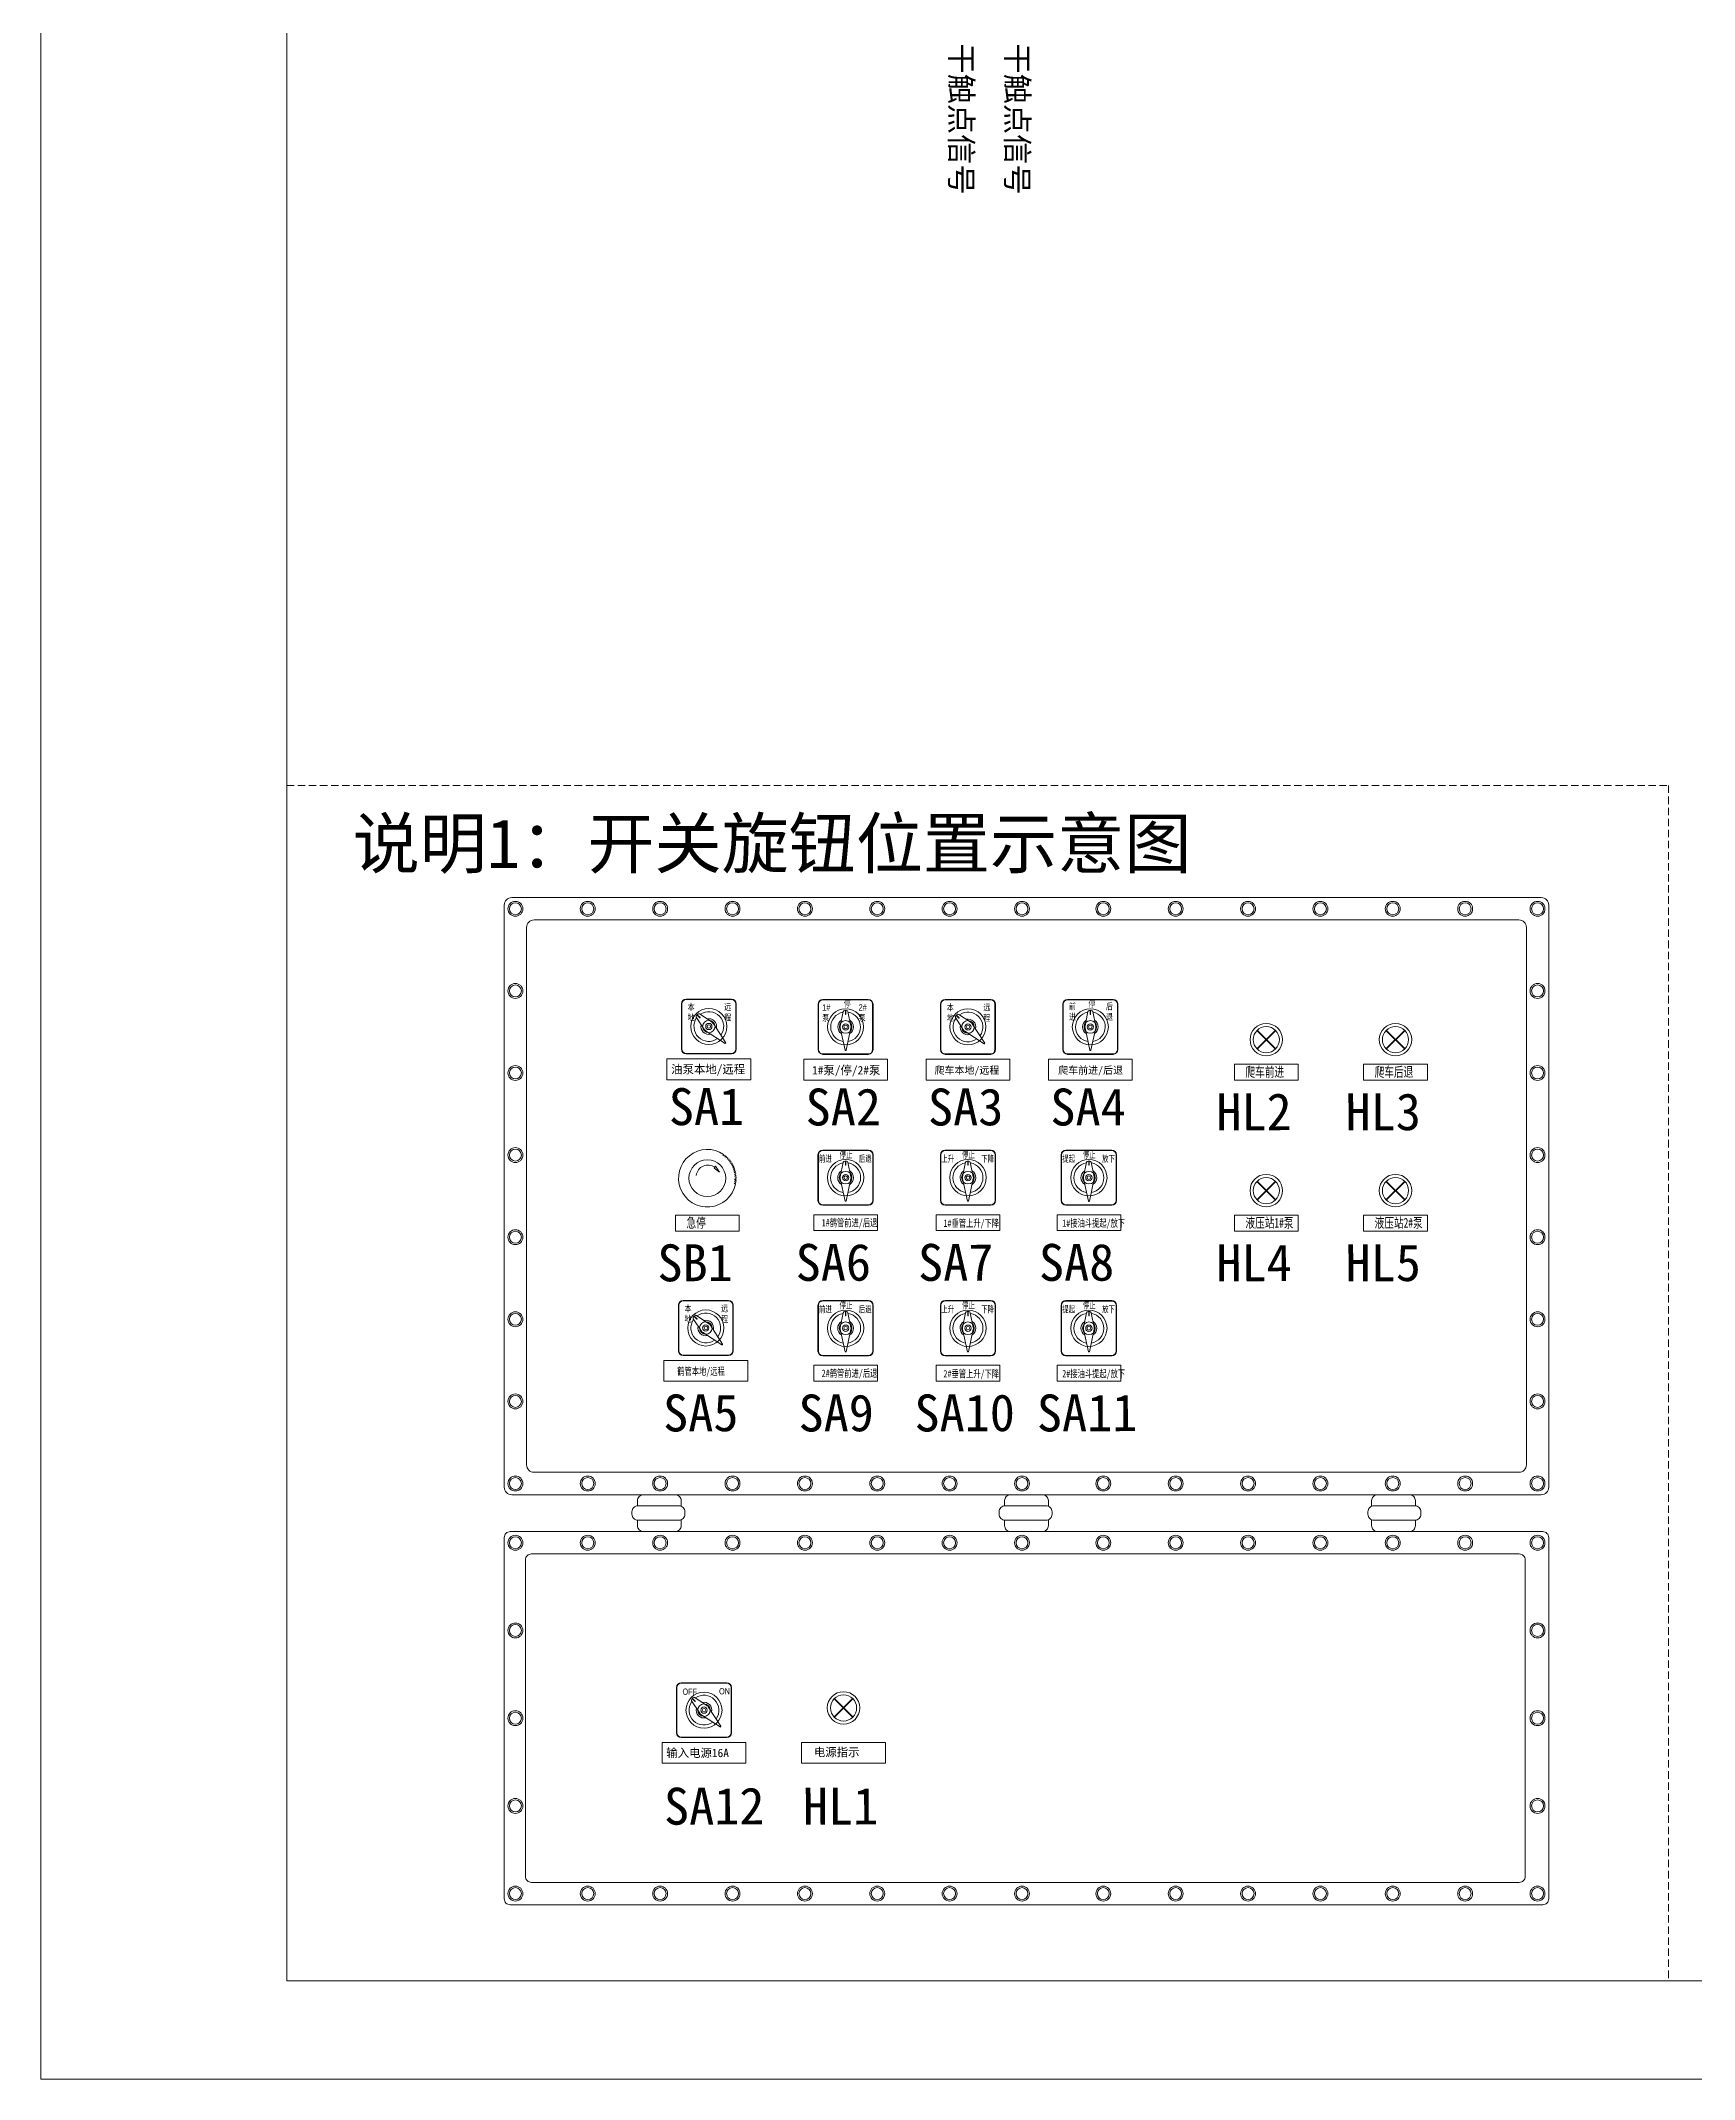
# Model space of a CAD drawing. Header units: millimetres. Extents: x 32721 to 72822, y 57624 to 123188.
# Drawn here: x 42543 to 43663, y 57624 to 59004 of the extents above; entities that cross this region are included whole.
import ezdxf

# ---------------------------------------------------------------- set-up
doc = ezdxf.new("R2010")
doc.units = ezdxf.units.MM
doc.header["$LTSCALE"] = 10
doc.linetypes.add('DASHED', pattern=[0.75, 0.5, -0.25])
doc.layers.get('0').update_dxf_attribs({"lineweight": 18})
for name, color, linetype, lineweight in [('1轮廓实线层', 7, 'Continuous', 18), ('2细线层', 4, 'Continuous', 18), ('图框层', 7, 'Continuous', 18)]:
    doc.layers.add(name, color=color, linetype=linetype, lineweight=lineweight)
doc.styles.add('FS', font='')
doc.styles.add('PC_TEXTSTYLE', font='', dxfattribs={"width": 0.8})
doc.styles.add('宋体', font='')
doc.styles.add('样式 1', font='SIMYOU.TTF', dxfattribs={"width": 0.75})
doc.styles.add('长仿宋', font='', dxfattribs={"width": 0.7})
doc.styles.get('FS').set_extended_font_data('宋体')
doc.styles.get('PC_TEXTSTYLE').set_extended_font_data('幼圆')
doc.styles.get('宋体').set_extended_font_data('宋体')
doc.styles.get('长仿宋').set_extended_font_data('宋体')

# ---------------------------------------------------------------- blocks, each defined once
blk = doc.blocks.new('本地远程')
for p, q in [((-35, 29), (-35, -29)), ((-34.5, -29), (-34.5, 29)), ((29, 35), (-29, 35)), ((-29, 34.5), (29, 34.5)), ((34.5, 29), (34.5, -29)), ((35, -29), (35, 29)), ((-5.5, -4.1), (-16, 11.8)), ((-14.1, 15.6), (-15.6, 14.1)), ((-15, 14.7), (-11.5, 11.1)), ((-14.7, 15), (-11.1, 11.5)), ((-11.8, 16), (4.1, 5.5)), ((21.5, -20.7), (5.5, 4.1)), ((-4.1, -5.5), (20.7, -21.5)), ((20.9, -21.5), (21.5, -20.9)), ((29, -34.5), (-29, -34.5)), ((-29, -35), (29, -35))]:
    blk.add_line(p, q)
for radius in [23, 8, 4, 2.25]:
    blk.add_circle((0, 0), radius)
for centre, radius, start, end in [((-29, 29), 6, 90, 180), ((-29, 29), 5.5, 90, 180), ((29, 29), 6, 0, 90), ((29, 29), 5.5, 360, 90), ((0, 0), 19, 144.8684, 305.9981), ((-14.2, 12.7), 2, 135, 206.5651), ((-12.7, 14.2), 2, 63.4349, 135), ((-11.3, 11.3), 0.25, 225, 45), ((0, 0), 19, 324.0019, 125.1316), ((0, 0), 10, 166.6435, 283.8145), ((0, 0), 10, 346.1855, 103.3565), ((1.3, 1.3), 5, 32.9777, 56.6397), ((-1.3, -1.3), 5, 213.3603, 237.0223), ((20.8, -21.3), 0.2, 237.1169, 315), ((21.3, -20.8), 0.2, 315, 32.8831), ((-29, -29), 6, 180, 270), ((-29, -29), 5.5, 180, 270), ((29, -29), 5.5, 270, 360), ((29, -29), 6, 270, 360)]:
    blk.add_arc(centre, radius, start, end)
at = {"char_height": 8, "attachment_point": 1, "style": 'PC_TEXTSTYLE'}
for s, insert, width in [('本地', (-27.1, 28.9), 14.149), ('远程', (19.6, 28.9), 15.64)]:
    blk.add_mtext(s, dxfattribs=dict(at, insert=insert, width=width))
blk = doc.blocks.new('液压泵旋钮')
for p, q in [((-35, 29), (-35, -29)), ((-34.5, -29), (-34.5, 29)), ((29, 35), (-29, 35)), ((-29, 34.5), (29, 34.5)), ((34.5, 29), (34.5, -29)), ((35, -29), (35, 29)), ((-6.8, 1), (-3, 19.6)), ((1.1, 21), (-1.1, 21)), ((-0.3, 21), (-0.3, 15.9)), ((0.2, 21), (0.2, 15.9)), ((3, 19.6), (6.8, 1)), ((-6.8, -1), (-0.6, -29.8)), ((0.6, -29.8), (6.8, -1)), ((29, -34.5), (-29, -34.5)), ((-29, -35), (29, -35)), ((-0.4, -30), (0.4, -30))]:
    blk.add_line(p, q)
for radius in [23, 8, 4, 2.25]:
    blk.add_circle((0, 0), radius)
for centre, radius, start, end in [((-29, 29), 6, 90, 180), ((-29, 29), 5.5, 90, 180), ((29, 29), 6, 0, 90), ((29, 29), 5.5, 360, 90), ((0, 0), 19, 99.8684, 260.9981), ((0, 0), 10, 121.6435, 238.8145), ((-1.9, 0), 5, 168.3603, 192.0223), ((-1.1, 19), 2, 90, 161.5651), ((0, 15.9), 0.25, 180, 0), ((1.1, 19), 2, 18.4349, 90), ((0, 0), 19, 279.0019, 80.1316), ((0, 0), 10, 301.1855, 58.3565), ((1.9, 0), 5, 347.9777, 11.6397), ((-29, -29), 6, 180, 270), ((-29, -29), 5.5, 180, 270), ((-0.4, -29.8), 0.2, 192.1169, 270), ((0.4, -29.8), 0.2, 270, 347.8831), ((29, -29), 5.5, 270, 360), ((29, -29), 6, 270, 360)]:
    blk.add_arc(centre, radius, start, end)
at = {"char_height": 8, "attachment_point": 1, "style": 'PC_TEXTSTYLE'}
for s, insert, width in [('1#泵', (-29.8, 28.9), 14.149), ('停', (-2.4, 33.6), 11), ('2#泵', (16.6, 28.9), 15.64)]:
    blk.add_mtext(s, dxfattribs=dict(at, insert=insert, width=width))
blk = doc.blocks.new('爬车旋钮')
for p, q in [((-35, 29), (-35, -29)), ((-34.5, -29), (-34.5, 29)), ((29, 35), (-29, 35)), ((-29, 34.5), (29, 34.5)), ((34.5, 29), (34.5, -29)), ((35, -29), (35, 29)), ((-6.8, 1), (-3, 19.6)), ((1.1, 21), (-1.1, 21)), ((-0.3, 21), (-0.3, 15.9)), ((0.2, 21), (0.2, 15.9)), ((3, 19.6), (6.8, 1)), ((-6.8, -1), (-0.6, -29.8)), ((0.6, -29.8), (6.8, -1)), ((29, -34.5), (-29, -34.5)), ((-29, -35), (29, -35)), ((-0.4, -30), (0.4, -30))]:
    blk.add_line(p, q)
for radius in [23, 8, 4, 2.25]:
    blk.add_circle((0, 0), radius)
for centre, radius, start, end in [((-29, 29), 6, 90, 180), ((-29, 29), 5.5, 90, 180), ((29, 29), 6, 0, 90), ((29, 29), 5.5, 360, 90), ((0, 0), 19, 99.8684, 260.9981), ((0, 0), 10, 121.6435, 238.8145), ((-1.9, 0), 5, 168.3603, 192.0223), ((-1.1, 19), 2, 90, 161.5651), ((0, 15.9), 0.25, 180, 0), ((1.1, 19), 2, 18.4349, 90), ((0, 0), 19, 279.0019, 80.1316), ((0, 0), 10, 301.1855, 58.3565), ((1.9, 0), 5, 347.9777, 11.6397), ((-29, -29), 6, 180, 270), ((-29, -29), 5.5, 180, 270), ((-0.4, -29.8), 0.2, 192.1169, 270), ((0.4, -29.8), 0.2, 270, 347.8831), ((29, -29), 5.5, 270, 360), ((29, -29), 6, 270, 360)]:
    blk.add_arc(centre, radius, start, end)
at = {"char_height": 8, "width": 11, "attachment_point": 1, "style": 'PC_TEXTSTYLE'}
for s, insert in [('前进', (-27.3, 30.2)), ('停', (-2.4, 33.6)), ('后退', (19.8, 30.2))]:
    blk.add_mtext(s, dxfattribs=dict(at, insert=insert))
blk = doc.blocks.new('急停')
for p, q in [((9.5, 13.8), (9.3, 12.9)), ((9.3, 12.9), (10.2, 13.3)), ((10.4, 13.1), (10.2, 12.2)), ((10.2, 12.2), (11, 12.6)), ((11.2, 12.4), (10.9, 11.6)), ((4.2, 5.9), (3.7, 5.4)), ((3.7, 5.4), (7, 2.9)), ((4.6, 6.5), (4.2, 5.9)), ((7, 2.9), (4.6, 6.5)), ((10.9, 11.6), (11.8, 11.9)), ((12, 11.7), (11.7, 10.8)), ((11.7, 10.8), (12.6, 11.1)), ((12.8, 10.9), (12.4, 10)), ((12.4, 10), (13.3, 10.2)), ((13.5, 10), (13, 9.2)), ((13, 9.2), (14, 9.3)), ((14.1, 9.1), (13.6, 8.3)), ((13.6, 8.3), (14.6, 8.4)), ((14.7, 8.2), (14.2, 7.5)), ((14.2, 7.5), (15.1, 7.5)), ((15.2, 7.2), (14.6, 6.5)), ((14.6, 6.5), (15.6, 6.5)), ((15.7, 6.2), (15.1, 5.6)), ((15.1, 5.6), (16, 5.5)), ((16.1, 5.2), (15.4, 4.6)), ((15.4, 4.6), (16.3, 4.4)), ((16.4, 4.1), (15.7, 3.6)), ((15.7, 3.6), (16.6, 3.4)), ((16.7, 3.1), (16, 2.6)), ((16, 2.6), (16.8, 2.3)), ((16.9, 2), (16.1, 1.5)), ((16.1, 1.5), (17, 1.2)), ((17, 0.9), (16.2, 0.5)), ((16.2, 0.5), (17.1, 0.1)), ((16.9, -3.5), (16, -3.7)), ((16, -3.7), (16.7, -4.3)), ((17, -2.4), (16.1, -2.7)), ((16.1, -2.7), (16.9, -3.2)), ((17.1, -1.3), (16.2, -1.6)), ((16.2, -1.6), (17, -2.1)), ((17.1, -0.2), (16.3, -0.6)), ((16.3, -0.6), (17.1, -1))]:
    blk.add_line(p, q)
blk.add_circle((-0.4, -0.7), 11.2)
for centre, radius, start, end in [((-0.4, -0.7), 17.5, 55.5124, 348.0594), ((-0.4, -0.7), 17.5, 51.9124, 52.8594), ((-0.4, -0.7), 17.5, 48.3124, 49.2594), ((0, 0), 7.26, 55.0086, 172.0809), ((-0.4, -0.7), 17.5, 44.7124, 45.6594), ((-0.4, -0.7), 17.5, 41.1124, 42.0594), ((-0.4, -0.7), 17.5, 37.5124, 38.4594), ((-0.4, -0.7), 17.5, 33.9124, 34.8594), ((-0.4, -0.7), 17.5, 30.3124, 31.2594), ((-0.4, -0.7), 17.5, 26.7124, 27.6594), ((-0.4, -0.7), 17.5, 23.1124, 24.0594), ((-0.4, -0.7), 17.5, 19.5124, 20.4594), ((-0.4, -0.7), 17.5, 15.9124, 16.8594), ((-0.4, -0.7), 17.5, 12.3124, 13.2594), ((-0.4, -0.7), 17.5, 8.7124, 9.6594), ((-0.4, -0.7), 17.5, 5.1124, 6.0594), ((-0.4, -0.7), 17.5, 1.5124, 2.4594), ((-0.4, -0.7), 17.5, 350.7124, 351.6594), ((-0.4, -0.7), 17.5, 354.3124, 355.2594), ((-0.4, -0.7), 17.5, 357.9124, 358.8594)]:
    blk.add_arc(centre, radius, start, end)

msp = doc.modelspace()

# ---------------------------------------------------------------- linework, layer by layer
at = {"lineweight": 40}
for p, q in [((43367.18, 58334.24), (43379.73, 58321.7)), ((43367.18, 58321.7), (43379.73, 58334.24)), ((43454.72, 58334.24), (43467.26, 58321.7)), ((43454.72, 58321.7), (43467.26, 58334.24)), ((43367.18, 58232.03), (43379.73, 58219.48)), ((43367.18, 58219.48), (43379.73, 58232.03)), ((43454.72, 58232.03), (43467.26, 58219.48)), ((43454.72, 58219.48), (43467.26, 58232.03)), ((43080.8, 57881.74), (43093.35, 57869.19)), ((43080.8, 57869.19), (43093.35, 57881.74))]:
    msp.add_line(p, q, dxfattribs=at)
for p, q in [((43103.99, 58253.23), (43072.98, 58253.23)), ((43072.98, 58252.97), (43103.99, 58252.97)), ((43186.89, 58253.23), (43155.88, 58253.23)), ((43155.88, 58252.97), (43186.89, 58252.97)), ((43268.79, 58253.22), (43237.78, 58253.22)), ((43237.78, 58252.96), (43268.79, 58252.96)), ((43069.78, 58250.03), (43069.78, 58219.02)), ((43070.04, 58219.02), (43070.04, 58250.03)), ((43084.86, 58235.07), (43086.91, 58245.02)), ((43089.05, 58245.75), (43087.92, 58245.75)), ((43088.35, 58245.75), (43088.35, 58243.05)), ((43088.62, 58245.75), (43088.62, 58243.05)), ((43090.07, 58245.02), (43092.11, 58235.07)), ((43106.93, 58250.03), (43106.93, 58219.02)), ((43107.19, 58219.02), (43107.19, 58250.03)), ((43152.68, 58250.03), (43152.68, 58219.02)), ((43152.94, 58219.02), (43152.94, 58250.03)), ((43167.76, 58235.07), (43169.8, 58245.02)), ((43171.95, 58245.75), (43170.82, 58245.75)), ((43171.25, 58245.75), (43171.25, 58243.05)), ((43171.52, 58245.75), (43171.52, 58243.05)), ((43172.96, 58245.02), (43175.01, 58235.07)), ((43189.83, 58250.03), (43189.83, 58219.02)), ((43190.09, 58219.02), (43190.09, 58250.03)), ((43234.58, 58250.02), (43234.58, 58219.02)), ((43234.85, 58219.02), (43234.85, 58250.02)), ((43249.66, 58235.06), (43251.71, 58245.01)), ((43253.85, 58245.74), (43252.72, 58245.74)), ((43253.15, 58245.74), (43253.15, 58243.04)), ((43253.42, 58245.74), (43253.42, 58243.04)), ((43254.87, 58245.01), (43256.91, 58235.06)), ((43271.73, 58250.02), (43271.73, 58219.02)), ((43271.99, 58219.02), (43271.99, 58250.02)), ((43084.86, 58233.98), (43088.16, 58218.59)), ((43088.81, 58218.59), (43092.11, 58233.98)), ((43167.76, 58233.98), (43171.06, 58218.59)), ((43171.71, 58218.59), (43175.01, 58233.98)), ((43249.66, 58233.97), (43252.96, 58218.58)), ((43253.61, 58218.58), (43256.91, 58233.97)), ((43103.99, 58216.08), (43072.98, 58216.08)), ((43072.98, 58215.82), (43103.99, 58215.82)), ((43088.27, 58218.5), (43088.7, 58218.5)), ((43186.89, 58216.08), (43155.88, 58216.08)), ((43155.88, 58215.82), (43186.89, 58215.82)), ((43171.17, 58218.5), (43171.6, 58218.5)), ((43268.79, 58216.08), (43237.78, 58216.08)), ((43237.78, 58215.81), (43268.79, 58215.81)), ((43253.07, 58218.49), (43253.5, 58218.49)), ((43069.78, 58148.07), (43069.78, 58117.07)), ((43070.04, 58117.07), (43070.04, 58148.07)), ((43103.99, 58151.28), (43072.98, 58151.28)), ((43072.98, 58151.01), (43103.99, 58151.01)), ((43084.86, 58133.12), (43086.91, 58143.07)), ((43089.05, 58143.8), (43087.92, 58143.8)), ((43088.35, 58143.8), (43088.35, 58141.1)), ((43088.62, 58143.8), (43088.62, 58141.1)), ((43090.07, 58143.07), (43092.11, 58133.12)), ((43106.93, 58148.07), (43106.93, 58117.07)), ((43107.19, 58117.07), (43107.19, 58148.07)), ((43152.68, 58148.07), (43152.68, 58117.07)), ((43152.94, 58117.07), (43152.94, 58148.07)), ((43186.89, 58151.28), (43155.88, 58151.28)), ((43155.88, 58151.01), (43186.89, 58151.01)), ((43167.76, 58133.12), (43169.8, 58143.07)), ((43171.95, 58143.8), (43170.82, 58143.8)), ((43171.25, 58143.8), (43171.25, 58141.1)), ((43171.52, 58143.8), (43171.52, 58141.1)), ((43172.96, 58143.07), (43175.01, 58133.12)), ((43189.83, 58148.07), (43189.83, 58117.07)), ((43190.09, 58117.07), (43190.09, 58148.07)), ((43234.58, 58148.06), (43234.58, 58117.06)), ((43234.85, 58117.06), (43234.85, 58148.06)), ((43268.79, 58151.27), (43237.78, 58151.27)), ((43237.78, 58151), (43268.79, 58151)), ((43249.66, 58133.11), (43251.71, 58143.06)), ((43253.85, 58143.79), (43252.72, 58143.79)), ((43253.15, 58143.79), (43253.15, 58141.09)), ((43253.42, 58143.79), (43253.42, 58141.09)), ((43254.87, 58143.06), (43256.91, 58133.11)), ((43271.73, 58148.06), (43271.73, 58117.06)), ((43271.99, 58117.06), (43271.99, 58148.06)), ((43084.86, 58132.03), (43088.16, 58116.64)), ((43088.81, 58116.64), (43092.11, 58132.03)), ((43167.76, 58132.03), (43171.06, 58116.64)), ((43171.71, 58116.64), (43175.01, 58132.03)), ((43249.66, 58132.02), (43252.96, 58116.63)), ((43253.61, 58116.63), (43256.91, 58132.02)), ((43103.99, 58114.13), (43072.98, 58114.13)), ((43072.98, 58113.87), (43103.99, 58113.87)), ((43088.27, 58116.55), (43088.7, 58116.55)), ((43186.89, 58114.13), (43155.88, 58114.13)), ((43155.88, 58113.87), (43186.89, 58113.87)), ((43171.17, 58116.55), (43171.6, 58116.55)), ((43268.79, 58114.12), (43237.78, 58114.12)), ((43237.78, 58113.86), (43268.79, 58113.86)), ((43253.07, 58116.54), (43253.5, 58116.54)), ((43007.95, 57892.53), (42977.17, 57892.53)), ((42977.17, 57892.27), (43007.95, 57892.27)), ((42973.98, 57889.35), (42973.98, 57858.57)), ((42974.25, 57858.57), (42974.25, 57889.35)), ((42989.63, 57871.8), (42984.08, 57880.22)), ((42985.07, 57882.24), (42984.28, 57881.44)), ((42984.58, 57881.74), (42986.48, 57879.85)), ((42984.77, 57881.93), (42986.67, 57880.04)), ((42986.3, 57882.43), (42994.72, 57876.89)), ((43010.87, 57889.35), (43010.87, 57858.57)), ((43011.13, 57858.57), (43011.13, 57889.35)), ((42990.4, 57871.03), (43003.52, 57862.54)), ((43003.97, 57862.99), (42995.49, 57876.12)), ((43007.95, 57855.65), (42977.17, 57855.65)), ((42977.17, 57855.38), (43007.95, 57855.38)), ((43003.65, 57862.56), (43003.96, 57862.86))]:
    msp.add_line(p, q)
for centre, radius in [((43088.49, 58234.53), 12.29), ((43088.49, 58234.53), 4.28), ((43171.38, 58234.53), 12.29), ((43171.38, 58234.53), 4.28), ((43253.29, 58234.52), 12.29), ((43253.29, 58234.52), 4.28), ((43088.49, 58234.53), 2.14), ((43088.49, 58234.53), 1.2), ((43171.38, 58234.53), 2.14), ((43171.38, 58234.53), 1.2), ((43253.29, 58234.52), 2.14), ((43253.29, 58234.52), 1.2), ((43088.49, 58132.57), 12.29), ((43171.38, 58132.57), 12.29), ((43253.29, 58132.56), 12.29), ((43088.49, 58132.57), 4.28), ((43088.49, 58132.57), 2.14), ((43088.49, 58132.57), 1.2), ((43171.38, 58132.57), 4.28), ((43171.38, 58132.57), 2.14), ((43171.38, 58132.57), 1.2), ((43253.29, 58132.56), 4.28), ((43253.29, 58132.56), 2.14), ((43253.29, 58132.56), 1.2), ((42992.56, 57873.96), 12.21), ((42992.56, 57873.96), 4.25), ((42992.56, 57873.96), 2.12), ((42992.56, 57873.96), 1.19)]:
    msp.add_circle(centre, radius)
for centre, radius, start, end in [((43072.98, 58250.03), 3.21, 90, 180), ((43072.98, 58250.03), 2.94, 90, 180), ((43103.99, 58250.03), 3.21, 0, 90), ((43103.99, 58250.03), 2.94, 0, 90), ((43155.88, 58250.03), 3.21, 90, 180), ((43155.88, 58250.03), 2.94, 90, 180), ((43186.89, 58250.03), 3.21, 0, 90), ((43186.89, 58250.03), 2.94, 0, 90), ((43237.78, 58250.02), 3.21, 90, 180), ((43237.78, 58250.02), 2.94, 90, 180), ((43268.79, 58250.02), 3.21, 0, 90), ((43268.79, 58250.02), 2.94, 0, 90), ((43088.49, 58234.53), 10.16, 99.86844, 260.99807), ((43088.49, 58234.53), 5.35, 121.64347, 238.81453), ((43087.92, 58244.68), 1.07, 90, 161.56505), ((43088.49, 58243.05), 0.134, 180, 360), ((43089.05, 58244.68), 1.07, 18.43495, 90), ((43088.49, 58234.53), 10.16, 279.00193, 80.13156), ((43088.49, 58234.53), 5.35, 301.18547, 58.35653), ((43171.38, 58234.53), 10.16, 99.86844, 260.99807), ((43171.38, 58234.53), 5.35, 121.64347, 238.81453), ((43170.82, 58244.68), 1.07, 90, 161.56505), ((43171.38, 58243.05), 0.134, 180, 360), ((43171.95, 58244.68), 1.07, 18.43495, 90), ((43171.38, 58234.53), 10.16, 279.00193, 80.13156), ((43171.38, 58234.53), 5.35, 301.18547, 58.35653), ((43253.29, 58234.52), 10.16, 99.86844, 260.99807), ((43253.29, 58234.52), 5.35, 121.64347, 238.81453), ((43252.72, 58244.67), 1.07, 90, 161.56505), ((43253.29, 58243.04), 0.134, 180, 0), ((43253.85, 58244.67), 1.07, 18.43495, 90), ((43253.29, 58234.52), 10.16, 279.00193, 80.13156), ((43253.29, 58234.52), 5.35, 301.18547, 58.35653), ((43087.47, 58234.53), 2.67, 168.36027, 192.02235), ((43089.5, 58234.53), 2.67, 347.97765, 11.63973), ((43170.37, 58234.53), 2.67, 168.36027, 192.02235), ((43172.4, 58234.53), 2.67, 347.97765, 11.63973), ((43252.27, 58234.53), 2.67, 168.36027, 192.02235), ((43254.3, 58234.53), 2.67, 347.97765, 11.63973), ((43072.98, 58219.02), 3.21, 180, 270), ((43072.98, 58219.02), 2.94, 180, 270), ((43088.27, 58218.61), 0.107, 192.11694, 270), ((43088.7, 58218.61), 0.107, 270, 347.88306), ((43103.99, 58219.02), 2.94, 270, 360), ((43103.99, 58219.02), 3.21, 270, 360), ((43155.88, 58219.02), 3.21, 180, 270), ((43155.88, 58219.02), 2.94, 180, 270), ((43171.17, 58218.61), 0.107, 192.11694, 270), ((43171.6, 58218.61), 0.107, 270, 347.88306), ((43186.89, 58219.02), 2.94, 270, 0), ((43186.89, 58219.02), 3.21, 270, 0), ((43237.78, 58219.02), 3.21, 180, 270), ((43237.78, 58219.02), 2.94, 180, 270), ((43253.07, 58218.6), 0.107, 192.11694, 270), ((43253.5, 58218.6), 0.107, 270, 347.88306), ((43268.79, 58219.02), 2.94, 270, 360), ((43268.79, 58219.02), 3.21, 270, 360), ((43072.98, 58148.07), 3.21, 90, 180), ((43072.98, 58148.07), 2.94, 90, 180), ((43088.49, 58132.57), 10.16, 99.86844, 260.99807), ((43087.92, 58142.73), 1.07, 90, 161.56505), ((43088.49, 58141.1), 0.134, 180, 0), ((43089.05, 58142.73), 1.07, 18.43495, 90), ((43088.49, 58132.57), 10.16, 279.00193, 80.13156), ((43103.99, 58148.07), 3.21, 0, 90), ((43103.99, 58148.07), 2.94, 0, 90), ((43155.88, 58148.07), 3.21, 90, 180), ((43155.88, 58148.07), 2.94, 90, 180), ((43171.38, 58132.57), 10.16, 99.86844, 260.99807), ((43170.82, 58142.73), 1.07, 90, 161.56505), ((43171.38, 58141.1), 0.134, 180, 360), ((43171.95, 58142.73), 1.07, 18.43495, 90), ((43171.38, 58132.57), 10.16, 279.00193, 80.13156), ((43186.89, 58148.07), 3.21, 0, 90), ((43186.89, 58148.07), 2.94, 0, 90), ((43237.78, 58148.06), 3.21, 90, 180), ((43237.78, 58148.06), 2.94, 90, 180), ((43253.29, 58132.56), 10.16, 99.86844, 260.99807), ((43252.72, 58142.72), 1.07, 90, 161.56505), ((43253.29, 58141.09), 0.134, 180, 360), ((43253.85, 58142.72), 1.07, 18.43495, 90), ((43253.29, 58132.56), 10.16, 279.00193, 80.13156), ((43268.79, 58148.06), 3.21, 0, 90), ((43268.79, 58148.06), 2.94, 0, 90), ((43088.49, 58132.57), 5.35, 121.64347, 238.81453), ((43087.47, 58132.58), 2.67, 168.36027, 192.02235), ((43088.49, 58132.57), 5.35, 301.18547, 58.35653), ((43089.5, 58132.58), 2.67, 347.97765, 11.63973), ((43171.38, 58132.57), 5.35, 121.64347, 238.81453), ((43170.37, 58132.58), 2.67, 168.36027, 192.02235), ((43171.38, 58132.57), 5.35, 301.18547, 58.35653), ((43172.4, 58132.58), 2.67, 347.97765, 11.63973), ((43253.29, 58132.56), 5.35, 121.64347, 238.81453), ((43252.27, 58132.57), 2.67, 168.36027, 192.02235), ((43253.29, 58132.56), 5.35, 301.18547, 58.35653), ((43254.3, 58132.57), 2.67, 347.97765, 11.63973), ((43072.98, 58117.07), 3.21, 180, 270), ((43072.98, 58117.07), 2.94, 180, 270), ((43088.27, 58116.66), 0.107, 192.11694, 270), ((43088.7, 58116.66), 0.107, 270, 347.88306), ((43103.99, 58117.07), 2.94, 270, 360), ((43103.99, 58117.07), 3.21, 270, 360), ((43155.88, 58117.07), 3.21, 180, 270), ((43155.88, 58117.07), 2.94, 180, 270), ((43171.17, 58116.66), 0.107, 192.11694, 270), ((43171.6, 58116.66), 0.107, 270, 347.88306), ((43186.89, 58117.07), 2.94, 270, 0), ((43186.89, 58117.07), 3.21, 270, 360), ((43237.78, 58117.06), 3.21, 180, 270), ((43237.78, 58117.06), 2.94, 180, 270), ((43253.07, 58116.65), 0.107, 192.11694, 270), ((43253.5, 58116.65), 0.107, 270, 347.88306), ((43268.79, 58117.06), 2.94, 270, 360), ((43268.79, 58117.06), 3.21, 270, 360), ((42977.17, 57889.35), 3.18, 90, 180), ((42977.17, 57889.35), 2.92, 90, 180), ((43007.95, 57889.35), 3.18, 0, 90), ((43007.95, 57889.35), 2.92, 0, 90), ((42992.56, 57873.96), 10.08, 144.86844, 305.99807), ((42985.03, 57880.69), 1.06, 135, 206.56505), ((42985.82, 57881.48), 1.06, 63.43495, 135), ((42986.57, 57879.94), 0.133, 225, 45), ((42992.56, 57873.96), 10.08, 324.00193, 125.13156), ((42992.56, 57873.96), 5.31, 346.18547, 103.35653), ((42992.56, 57873.96), 5.31, 166.64347, 283.81453), ((42991.84, 57873.25), 2.65, 213.36027, 237.02235), ((42993.26, 57874.67), 2.65, 32.97765, 56.63973), ((42977.17, 57858.57), 3.18, 180, 270), ((42977.17, 57858.57), 2.92, 180, 270), ((43003.58, 57862.63), 0.106, 237.11694, 315), ((43003.88, 57862.94), 0.106, 315, 32.88306), ((43007.95, 57858.57), 2.92, 270, 360), ((43007.95, 57858.57), 3.18, 270, 360)]:
    msp.add_arc(centre, radius, start, end)
at = {"layer": '1轮廓实线层'}
for p, q in [((42862.27, 58424.17), (43559.74, 58424.17)), ((42877.44, 58409.01), (43544.58, 58409.01)), ((42877.44, 58035), (43544.58, 58035)), ((43268.07, 57994.86), (43560.75, 57994.86)), ((42875.66, 57979.7), (43544.82, 57979.7)), ((42875.66, 57757.32), (43544.82, 57757.32)), ((42861.26, 57742.16), (43560.75, 57742.16))]:
    msp.add_line(p, q, dxfattribs=at)
at = {"layer": '1轮廓实线层', "linetype": 'DASHED'}
msp.add_lwpolyline([(42709.92, 58500.04), (43645.86, 58500.04), (43645.86, 57690.69), (42709.92, 57690.69)], close=True, dxfattribs=at)
at = {"layer": '1轮廓实线层'}
for points in [[(43559.74, 58019.84), (42862.27, 58019.84, -0.4142136), (42857.22, 58024.89), (42857.22, 58419.11, -0.4142136), (42862.27, 58424.17)], [(43559.74, 58424.17, -0.4142136), (43564.8, 58419.11), (43564.8, 58024.89, -0.4142136), (43559.74, 58019.84)], [(42877.44, 58035, -0.4142136), (42872.38, 58040.05), (42872.38, 58403.95, -0.4142136), (42877.44, 58409.01)], [(43544.58, 58409.01, -0.4142136), (43549.63, 58403.95), (43549.63, 58040.05, -0.4142136), (43544.58, 58035)], [(42947.51, 58012.36), (42947.51, 58015.8, -0.4142136), (42951.55, 58019.84), (42973.15, 58019.84, -0.4142136), (42977.19, 58015.8), (42977.19, 58012.05)], [(43196.17, 58012.36), (43196.17, 58015.8, -0.4142136), (43200.21, 58019.84), (43221.81, 58019.84, -0.4142136), (43225.85, 58015.8), (43225.85, 58012.05)], [(43474.51, 58012.36), (43474.51, 58015.8, 0.4142136), (43470.47, 58019.84), (43448.87, 58019.84, 0.4142136), (43444.82, 58015.8), (43444.82, 58012.05)], [(42977.19, 58002.9), (42977.19, 57998.91, -0.4142136), (42973.15, 57994.86), (42951.55, 57994.86, -0.4142136), (42947.51, 57998.91), (42947.51, 58002.6)], [(43225.85, 58002.9), (43225.85, 57998.91, -0.4142136), (43221.81, 57994.86), (43200.21, 57994.86, -0.4142136), (43196.17, 57998.91), (43196.17, 58002.6)], [(43444.82, 58002.9), (43444.82, 57998.91, 0.4142136), (43448.87, 57994.86), (43470.47, 57994.86, 0.4142136), (43474.51, 57998.91), (43474.51, 58002.6)], [(42861.26, 57742.16, -0.4142136), (42857.22, 57746.2), (42857.22, 57990.82, -0.4142136), (42861.26, 57994.86), (43268.07, 57994.86)], [(43560.75, 57994.86, -0.4142136), (43564.8, 57990.82), (43564.8, 57746.2, -0.4142136), (43560.75, 57742.16)], [(42875.66, 57757.32, -0.4142136), (42871.62, 57761.36), (42871.62, 57975.66, -0.4142136), (42875.66, 57979.7)], [(43544.82, 57979.7, -0.4142136), (43548.87, 57975.66), (43548.87, 57761.36, -0.4142136), (43544.82, 57757.32)]]:
    msp.add_lwpolyline(points, format="xyb", dxfattribs=at)
for points in [[(42967.43, 58314.93), (43024.23, 58314.93), (43024.23, 58300.88), (42967.43, 58300.88)], [(43060.09, 58314.67), (43116.88, 58314.67), (43116.88, 58300.61), (43060.09, 58300.61)], [(43142.99, 58314.67), (43199.78, 58314.67), (43199.78, 58300.61), (43142.99, 58300.61)], [(43225.89, 58314.67), (43282.68, 58314.67), (43282.68, 58300.61), (43225.89, 58300.61)], [(43351.87, 58311.34), (43395.04, 58311.34), (43395.04, 58300.61), (43351.87, 58300.61)], [(43439.41, 58311.34), (43482.58, 58311.34), (43482.58, 58300.61), (43439.41, 58300.61)], [(42973.25, 58209.13), (43016.42, 58209.13), (43016.42, 58198.4), (42973.25, 58198.4)], [(43066.9, 58209.42), (43110.07, 58209.42), (43110.07, 58198.69), (43066.9, 58198.69)], [(43149.8, 58209.42), (43192.97, 58209.42), (43192.97, 58198.69), (43149.8, 58198.69)], [(43231.7, 58209.42), (43274.87, 58209.42), (43274.87, 58198.69), (43231.7, 58198.69)], [(43351.87, 58209.13), (43395.04, 58209.13), (43395.04, 58198.4), (43351.87, 58198.4)], [(43439.41, 58209.13), (43482.58, 58209.13), (43482.58, 58198.4), (43439.41, 58198.4)], [(42965.36, 58110.8), (43022.16, 58110.8), (43022.16, 58096.74), (42965.36, 58096.74)], [(43066.9, 58107.47), (43110.07, 58107.47), (43110.07, 58096.74), (43066.9, 58096.74)], [(43149.8, 58107.47), (43192.97, 58107.47), (43192.97, 58096.74), (43149.8, 58096.74)], [(43231.7, 58107.47), (43274.87, 58107.47), (43274.87, 58096.74), (43231.7, 58096.74)], [(42964.16, 57852.02), (43020.96, 57852.02), (43020.96, 57837.96), (42964.16, 57837.96)], [(43058.68, 57852.02), (43115.48, 57852.02), (43115.48, 57837.96), (43058.68, 57837.96)]]:
    msp.add_lwpolyline(points, close=True, dxfattribs=at)
for points in [[(42943.77, 58008.32, -0.4142136), (42947.82, 58012.37), (42975.62, 58012.37, -0.4142136), (42979.66, 58008.32), (42979.66, 58006.63, -0.4142136), (42975.62, 58002.58), (42947.82, 58002.58, -0.4142136), (42943.77, 58006.63)], [(43192.43, 58008.32, -0.4142136), (43196.47, 58012.37), (43224.28, 58012.37, -0.4142136), (43228.32, 58008.32), (43228.32, 58006.63, -0.4142136), (43224.28, 58002.58), (43196.47, 58002.58, -0.4142136), (43192.43, 58006.63)], [(43478.24, 58008.32, 0.4142136), (43474.2, 58012.37), (43446.4, 58012.37, 0.4142136), (43442.35, 58008.32), (43442.35, 58006.63, 0.4142136), (43446.4, 58002.58), (43474.2, 58002.58, 0.4142136), (43478.24, 58006.63)]]:
    msp.add_lwpolyline(points, format="xyb", close=True, dxfattribs=at)
for centre, radius in [((42864.8, 58416.59), 5.05), ((42864.8, 58416.59), 4.04), ((42913.83, 58416.59), 5.05), ((42913.83, 58416.59), 4.04), ((42962.85, 58416.59), 5.05), ((42962.85, 58416.59), 4.04), ((43011.88, 58416.59), 5.05), ((43011.88, 58416.59), 4.04), ((43060.9, 58416.59), 5.05), ((43060.9, 58416.59), 4.04), ((43109.93, 58416.59), 5.05), ((43109.93, 58416.59), 4.04), ((43158.95, 58416.59), 5.05), ((43158.95, 58416.59), 4.04), ((43207.98, 58416.59), 5.05), ((43207.98, 58416.59), 4.04), ((43263.06, 58416.59), 5.05), ((43263.06, 58416.59), 4.04), ((43312.09, 58416.59), 5.05), ((43312.09, 58416.59), 4.04), ((43361.11, 58416.59), 5.05), ((43361.11, 58416.59), 4.04), ((43410.14, 58416.59), 5.05), ((43410.14, 58416.59), 4.04), ((43459.16, 58416.59), 5.05), ((43459.16, 58416.59), 4.04), ((43508.19, 58416.59), 5.05), ((43508.19, 58416.59), 4.04), ((43557.21, 58416.59), 5.05), ((43557.21, 58416.59), 4.04), ((42864.8, 58360.99), 5.05), ((42864.8, 58360.99), 4.04), ((43557.21, 58360.99), 5.05), ((43557.21, 58360.99), 4.04), ((43373.45, 58327.97), 10.99), ((43373.45, 58327.97), 8.87), ((43460.99, 58327.97), 10.99), ((43460.99, 58327.97), 8.87), ((42864.8, 58305.4), 5.05), ((42864.8, 58305.4), 4.04), ((43557.21, 58305.4), 5.05), ((43557.21, 58305.4), 4.04), ((42864.8, 58249.8), 5.05), ((42864.8, 58249.8), 4.04), ((43557.21, 58249.8), 5.05), ((43557.21, 58249.8), 4.04), ((43373.45, 58225.76), 10.99), ((43373.45, 58225.76), 8.87), ((43460.99, 58225.76), 10.99), ((43460.99, 58225.76), 8.87), ((42864.8, 58194.21), 5.05), ((42864.8, 58194.21), 4.04), ((43557.21, 58194.21), 5.05), ((43557.21, 58194.21), 4.04), ((42864.8, 58138.61), 5.05), ((42864.8, 58138.61), 4.04), ((43557.21, 58138.61), 5.05), ((43557.21, 58138.61), 4.04), ((42864.8, 58083.01), 5.05), ((42864.8, 58083.01), 4.04), ((43557.21, 58083.01), 5.05), ((43557.21, 58083.01), 4.04), ((42864.8, 58027.42), 5.05), ((42864.8, 58027.42), 4.04), ((42913.83, 58027.42), 5.05), ((42913.83, 58027.42), 4.04), ((42962.85, 58027.42), 5.05), ((42962.85, 58027.42), 4.04), ((43011.88, 58027.42), 5.05), ((43011.88, 58027.42), 4.04), ((43060.9, 58027.42), 5.05), ((43060.9, 58027.42), 4.04), ((43109.93, 58027.42), 5.05), ((43109.93, 58027.42), 4.04), ((43158.95, 58027.42), 5.05), ((43158.95, 58027.42), 4.04), ((43207.98, 58027.42), 5.05), ((43207.98, 58027.42), 4.04), ((43263.06, 58027.42), 5.05), ((43263.06, 58027.42), 4.04), ((43312.09, 58027.42), 5.05), ((43312.09, 58027.42), 4.04), ((43361.11, 58027.42), 5.05), ((43361.11, 58027.42), 4.04), ((43410.14, 58027.42), 5.05), ((43410.14, 58027.42), 4.04), ((43459.16, 58027.42), 5.05), ((43459.16, 58027.42), 4.04), ((43508.19, 58027.42), 5.05), ((43508.19, 58027.42), 4.04), ((43557.21, 58027.42), 5.05), ((43557.21, 58027.42), 4.04), ((42864.8, 57987.28), 5.05), ((42864.8, 57987.28), 4.04), ((42913.83, 57987.28), 5.05), ((42913.83, 57987.28), 4.04), ((42962.85, 57987.28), 5.05), ((42962.85, 57987.28), 4.04), ((43011.88, 57987.28), 5.05), ((43011.88, 57987.28), 4.04), ((43060.9, 57987.28), 5.05), ((43060.9, 57987.28), 4.04), ((43109.93, 57987.28), 5.05), ((43109.93, 57987.28), 4.04), ((43158.95, 57987.28), 5.05), ((43158.95, 57987.28), 4.04), ((43207.98, 57987.28), 5.05), ((43207.98, 57987.28), 4.04), ((43263.06, 57987.28), 5.05), ((43263.06, 57987.28), 4.04), ((43312.09, 57987.28), 5.05), ((43312.09, 57987.28), 4.04), ((43361.11, 57987.28), 5.05), ((43361.11, 57987.28), 4.04), ((43410.14, 57987.28), 5.05), ((43410.14, 57987.28), 4.04), ((43459.16, 57987.28), 5.05), ((43459.16, 57987.28), 4.04), ((43508.19, 57987.28), 5.05), ((43508.19, 57987.28), 4.04), ((43557.21, 57987.28), 5.05), ((43557.21, 57987.28), 4.04), ((42864.8, 57927.9), 5.05), ((42864.8, 57927.9), 4.04), ((43557.21, 57927.9), 5.05), ((43557.21, 57927.9), 4.04), ((43087.08, 57875.46), 10.99), ((43087.08, 57875.46), 8.87), ((42864.8, 57868.51), 5.05), ((42864.8, 57868.51), 4.04), ((43557.21, 57868.51), 5.05), ((43557.21, 57868.51), 4.04), ((42864.8, 57809.12), 5.05), ((42864.8, 57809.12), 4.04), ((43557.21, 57809.12), 5.05), ((43557.21, 57809.12), 4.04), ((42864.8, 57749.74), 5.05), ((42913.83, 57749.74), 5.05), ((42962.85, 57749.74), 5.05), ((43011.88, 57749.74), 5.05), ((43060.9, 57749.74), 5.05), ((43109.93, 57749.74), 5.05), ((43158.95, 57749.74), 5.05), ((43207.98, 57749.74), 5.05), ((43263.06, 57749.74), 5.05), ((43312.09, 57749.74), 5.05), ((43361.11, 57749.74), 5.05), ((43410.14, 57749.74), 5.05), ((43459.16, 57749.74), 5.05), ((43508.19, 57749.74), 5.05), ((43557.21, 57749.74), 5.05), ((42864.8, 57749.74), 4.04), ((42913.83, 57749.74), 4.04), ((42962.85, 57749.74), 4.04), ((43011.88, 57749.74), 4.04), ((43060.9, 57749.74), 4.04), ((43109.93, 57749.74), 4.04), ((43158.95, 57749.74), 4.04), ((43207.98, 57749.74), 4.04), ((43263.06, 57749.74), 4.04), ((43312.09, 57749.74), 4.04), ((43361.11, 57749.74), 4.04), ((43410.14, 57749.74), 4.04), ((43459.16, 57749.74), 4.04), ((43508.19, 57749.74), 4.04), ((43557.21, 57749.74), 4.04)]:
    msp.add_circle(centre, radius, dxfattribs=at)
at = {"layer": '2细线层'}
for p, q in [((42543.25, 57624.02), (42543.25, 60424.02)), ((46503.25, 57624.02), (42543.25, 57624.02))]:
    msp.add_line(p, q, dxfattribs=at)
at = {"layer": '图框层'}
for q in [(42709.92, 60357.35), (46436.59, 57690.69)]:
    msp.add_line((42709.92, 57690.69), q, dxfattribs=at)

# ---------------------------------------------------------------- block references
at = {"lineweight": 25, "xscale": 1.113542337228363, "yscale": 1.113542337228363, "zscale": 1.113542337228363}
msp.add_blockref('急停', (42995.28, 58234.96), dxfattribs=at)
at = {"layer": '1轮廓实线层'}
for name, p, xscale, yscale, zscale in [('本地远程', (42995.83, 58336.87), 0.5306824624275791, 0.5306824624275791, 0.5306824624275791), ('液压泵旋钮', (43088.49, 58336.61), 0.5306824624275791, 0.5306824624275791, 0.5306824624275791), ('本地远程', (43171.38, 58336.61), 0.5306824624275791, 0.5306824624275791, 0.5306824624275791), ('爬车旋钮', (43254.28, 58336.61), 0.5306824624275791, 0.5306824624275791, 0.5306824624275791), ('本地远程', (42993.76, 58132.73), 0.5306824624275792, 0.5306824624275792, 0.5306824624275792)]:
    msp.add_blockref(name, p, dxfattribs=dict(at, xscale=xscale, yscale=yscale, zscale=zscale))

# ---------------------------------------------------------------- texts
at = {"color": 3, "style": 'FS'}
msp.add_text('说明1：开关旋钮位置示意图', height=33.3333, dxfattribs=at).set_placement((42754.48, 58444.22))
for s, p in [('SA1', (42968.79, 58270.09)), ('SA2', (43061.44, 58269.82)), ('SA3', (43144.34, 58269.82)), ('SA4', (43227.24, 58269.82)), ('HL2', (43339.69, 58266.53)), ('HL3', (43427.22, 58266.53)), ('SB1', (42961.07, 58164.32)), ('SA6', (43054.72, 58164.61)), ('SA7', (43137.62, 58164.61)), ('SA8', (43219.52, 58164.61)), ('HL4', (43339.69, 58164.32)), ('HL5', (43427.22, 58164.32)), ('SA5', (42964.9, 58062.66)), ('SA9', (43056.63, 58062.63)), ('SA10', (43135.17, 58062.66)), ('SA11', (43218.13, 58062.66)), ('SA12', (42965.51, 57796.38)), ('HL1', (43059.61, 57796.38))]:
    msp.add_text(s, height=25, rotation=0.20684, dxfattribs=at).set_placement(p)
at = {"style": 'PC_TEXTSTYLE', "width": 0.8}
for s, p in [('OFF', (42977.97, 57884.34)), ('ON', (43002.76, 57884.64))]:
    msp.add_text(s, height=4.245, rotation=360, dxfattribs=at).set_placement(p)
at = {"layer": '1轮廓实线层'}
for s, height, rotation, style, p in [('干触点信号', 15, 270, '样式 1', (43159.4, 59002.53)), ('干触点信号', 15, 270, '样式 1', (43197.31, 59002.53)), ('油泵本地/远程', 5.661, 360, '宋体', (42970.27, 58305.06)), ('1#泵/停/2#泵', 5.661, 360, '宋体', (43065.76, 58304.46)), ('爬车本地/远程', 4.953, 360, '宋体', (43148.71, 58304.8)), ('爬车前进/后退', 4.953, 360, '宋体', (43232.48, 58304.8)), ('输入电源16A', 5.661, 360, '宋体', (42967, 57842.15)), ('电源指示', 5.661, 360, '宋体', (43067.02, 57842.67))]:
    msp.add_text(s, height=height, rotation=rotation, dxfattribs=dict(at, style=style)).set_placement(p)
at = {"layer": '1轮廓实线层', "style": '长仿宋', "width": 0.7}
for s, height, p in [('爬车前进', 6.681, (43359.33, 58302.82)), ('爬车后退', 6.681, (43446.86, 58302.82)), ('停止', 4.454, (43084.42, 58247.87)), ('停止', 4.454, (43167.32, 58247.87)), ('停止', 4.454, (43249.22, 58247.87)), ('前进', 4.454, (43070.42, 58245.17)), ('后退', 4.454, (43097.41, 58245.17)), ('上升', 4.454, (43153.32, 58245.17)), ('下降', 4.454, (43180.31, 58245.17)), ('提起', 4.454, (43235.22, 58245.16)), ('放下', 4.454, (43262.21, 58245.16)), ('急停', 6.681, (42980.7, 58200.61)), ('1#鹤管前进/后退', 5.011, (43072.26, 58201.5)), ('1#垂管上升/下降', 5.011, (43154.76, 58201.19)), ('1#接油斗提起/放下', 5.011, (43235.22, 58201.23)), ('液压站1#泵', 6.681, (43359.33, 58200.61)), ('液压站2#泵', 6.681, (43446.86, 58200.61)), ('前进', 4.454, (43070.42, 58143.22)), ('停止', 4.454, (43084.42, 58145.92)), ('后退', 4.454, (43097.41, 58143.22)), ('上升', 4.454, (43153.32, 58143.22)), ('停止', 4.454, (43167.32, 58145.92)), ('下降', 4.454, (43180.31, 58143.22)), ('提起', 4.454, (43235.22, 58143.21)), ('停止', 4.454, (43249.22, 58145.91)), ('放下', 4.454, (43262.21, 58143.21)), ('鹤管本地/远程', 5.011, (42974.45, 58100.93)), ('2#鹤管前进/后退', 5.011, (43072.26, 58099.55)), ('2#垂管上升/下降', 5.011, (43154.76, 58099.24)), ('2#接油斗提起/放下', 5.011, (43235.22, 58099.27))]:
    msp.add_text(s, height=height, rotation=360, dxfattribs=at).set_placement(p)

doc.saveas('drawing.dxf')
